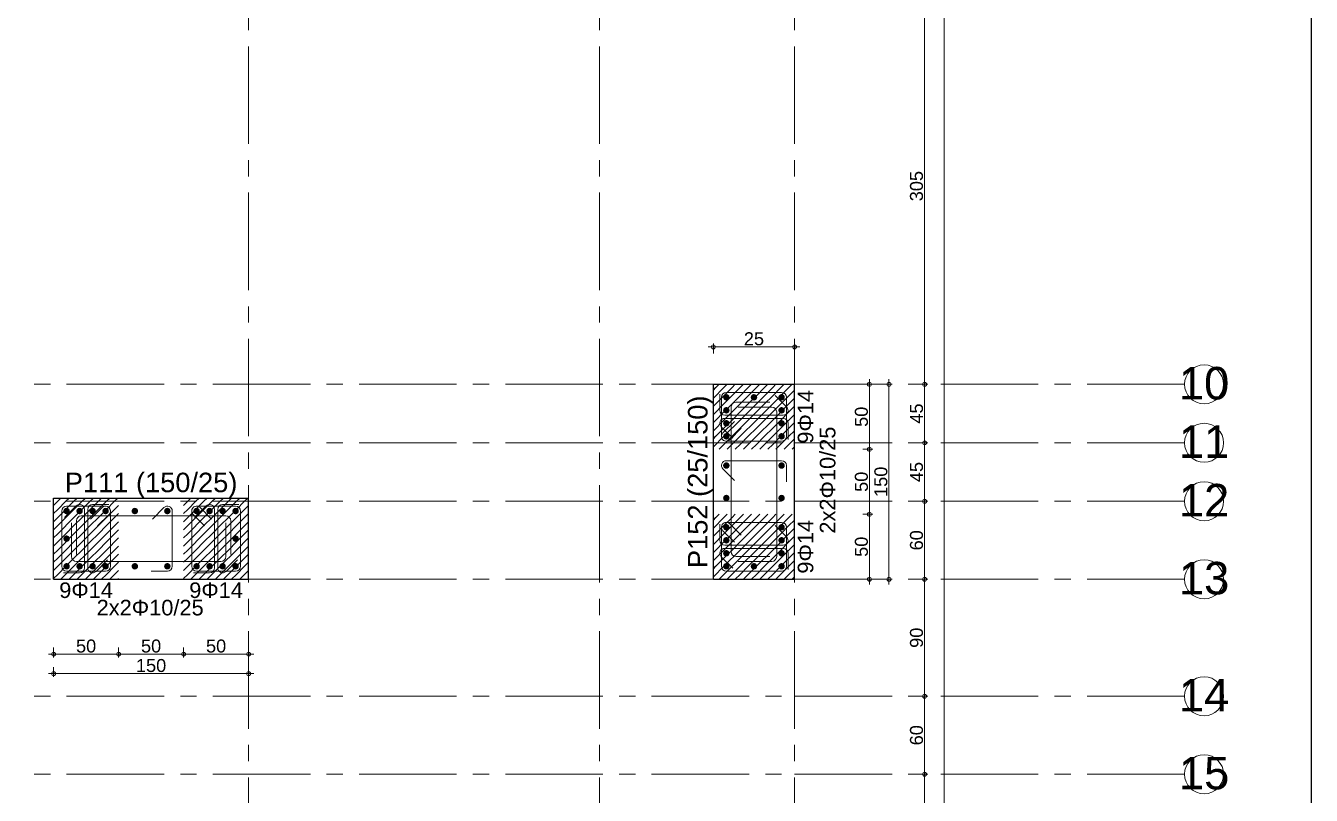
# Model space of a CAD drawing. Header units: millimetres. Extents: x 2232 to 85269, y -3593 to 5869.
# Drawn here: x 27405 to 28394, y 4461 to 5053 of the extents above; entities that cross this region are included whole.
import ezdxf

# ---------------------------------------------------------------- set-up
doc = ezdxf.new("R2010")
doc.units = ezdxf.units.MM
doc.linetypes.add('CENTER2', pattern=[112.5, 75, -12.5, 12.5, -12.5])
doc.linetypes.add('DASHDOT2', pattern=[12.7, 6.35, -3.175, 0, -3.175])
doc.layers.add('aks', color=251, linetype='DASHDOT2', lineweight=35)
for name, color, linetype in [('Donatı Yazısı', 7, 'Continuous'), ('Donatı Çizgisi', 7, 'Continuous'), ('Kolon', 7, 'Continuous'), ('Ölçülendirme', 7, 'Continuous')]:
    doc.layers.add(name, color=color, linetype=linetype)
doc.styles.add('arial_1_18', font='arial.ttf', dxfattribs={"height": 0.2})

# ---------------------------------------------------------------- blocks, each defined once
blk = doc.blocks.new('IDE999Entity6846')
at = {"layer": 'aks', "color": 250, "linetype": 'CENTER2', "lineweight": 5}
blk.add_lwpolyline([(15359.32, 200), (15359.32, 2530)], dxfattribs=at)
blk = doc.blocks.new('IDE999Entity6847')
at = {"layer": 'aks', "color": 250, "linetype": 'CENTER2', "lineweight": 5}
blk.add_lwpolyline([(15779.32, 200), (15779.32, 2530)], dxfattribs=at)
blk = doc.blocks.new('IDE999Entity6848')
at = {"layer": 'aks', "color": 250, "linetype": 'CENTER2', "lineweight": 5}
blk.add_lwpolyline([(15629.32, 200), (15629.32, 2530)], dxfattribs=at)

msp = doc.modelspace()

# ---------------------------------------------------------------- hatches: boundary and pattern name
at = {"layer": 'Donatı Çizgisi', "linetype": 'Continuous', "lineweight": 5}
h = msp.add_hatch(color=5, dxfattribs=at)
edge = h.paths.add_edge_path(flags=0)
edge.add_arc((27943.87, 4766.87), 2.5, 0, 360)
h = msp.add_hatch(color=5, dxfattribs=at)
edge = h.paths.add_edge_path(flags=0)
edge.add_arc((27965.12, 4766.87), 2.5, 0, 360)
h = msp.add_hatch(color=5, dxfattribs=at)
edge = h.paths.add_edge_path(flags=0)
edge.add_arc((27986.37, 4766.87), 2.5, 0, 360)
h = msp.add_hatch(color=5, dxfattribs=at)
edge = h.paths.add_edge_path(flags=0)
edge.add_arc((27943.87, 4756.87), 2.5, 0, 360)
h = msp.add_hatch(color=5, dxfattribs=at)
edge = h.paths.add_edge_path(flags=0)
edge.add_arc((27986.37, 4756.87), 2.5, 0, 360)
h = msp.add_hatch(color=5, dxfattribs=at)
edge = h.paths.add_edge_path(flags=0)
edge.add_arc((27943.87, 4746.87), 2.5, 0, 360)
h = msp.add_hatch(color=5, dxfattribs=at)
edge = h.paths.add_edge_path(flags=0)
edge.add_arc((27986.37, 4746.87), 2.5, 0, 360)
h = msp.add_hatch(color=5, dxfattribs=at)
edge = h.paths.add_edge_path(flags=0)
edge.add_arc((27943.87, 4736.87), 2.5, 0, 360)
h = msp.add_hatch(color=5, dxfattribs=at)
edge = h.paths.add_edge_path(flags=0)
edge.add_arc((27986.37, 4736.87), 2.5, 0, 360)
h = msp.add_hatch(color=5, dxfattribs=at)
edge = h.paths.add_edge_path(flags=0)
edge.add_arc((27943.87, 4714.37), 2.5, 0, 360)
h = msp.add_hatch(color=5, dxfattribs=at)
edge = h.paths.add_edge_path(flags=0)
edge.add_arc((27986.37, 4714.37), 2.5, 0, 360)
h = msp.add_hatch(color=5, dxfattribs=at)
edge = h.paths.add_edge_path(flags=0)
edge.add_arc((27943.87, 4689.37), 2.5, 0, 360)
h = msp.add_hatch(color=5, dxfattribs=at)
edge = h.paths.add_edge_path(flags=0)
edge.add_arc((27986.37, 4689.37), 2.5, 0, 360)
h = msp.add_hatch(color=5, dxfattribs=at)
edge = h.paths.add_edge_path(flags=0)
edge.add_arc((27436.37, 4679.37), 2.5, 0, 360)
h = msp.add_hatch(color=5, dxfattribs=at)
edge = h.paths.add_edge_path(flags=0)
edge.add_arc((27446.37, 4679.37), 2.5, 0, 360)
h = msp.add_hatch(color=5, dxfattribs=at)
edge = h.paths.add_edge_path(flags=0)
edge.add_arc((27456.37, 4679.37), 2.5, 0, 360)
h = msp.add_hatch(color=5, dxfattribs=at)
edge = h.paths.add_edge_path(flags=0)
edge.add_arc((27466.37, 4679.37), 2.5, 0, 360)
h = msp.add_hatch(color=5, dxfattribs=at)
edge = h.paths.add_edge_path(flags=0)
edge.add_arc((27488.87, 4679.37), 2.5, 0, 360)
h = msp.add_hatch(color=5, dxfattribs=at)
edge = h.paths.add_edge_path(flags=0)
edge.add_arc((27513.87, 4679.37), 2.5, 0, 360)
h = msp.add_hatch(color=5, dxfattribs=at)
edge = h.paths.add_edge_path(flags=0)
edge.add_arc((27536.37, 4679.37), 2.5, 0, 360)
h = msp.add_hatch(color=5, dxfattribs=at)
edge = h.paths.add_edge_path(flags=0)
edge.add_arc((27546.37, 4679.37), 2.5, 0, 360)
h = msp.add_hatch(color=5, dxfattribs=at)
edge = h.paths.add_edge_path(flags=0)
edge.add_arc((27556.37, 4679.37), 2.5, 0, 360)
h = msp.add_hatch(color=5, dxfattribs=at)
edge = h.paths.add_edge_path(flags=0)
edge.add_arc((27566.37, 4679.37), 2.5, 0, 360)
h = msp.add_hatch(color=5, dxfattribs=at)
edge = h.paths.add_edge_path(flags=0)
edge.add_arc((27943.87, 4666.87), 2.5, 0, 360)
h = msp.add_hatch(color=5, dxfattribs=at)
edge = h.paths.add_edge_path(flags=0)
edge.add_arc((27986.37, 4666.87), 2.5, 0, 360)
h = msp.add_hatch(color=5, dxfattribs=at)
edge = h.paths.add_edge_path(flags=0)
edge.add_arc((27436.37, 4658.12), 2.5, 0, 360)
h = msp.add_hatch(color=5, dxfattribs=at)
edge = h.paths.add_edge_path(flags=0)
edge.add_arc((27566.37, 4658.12), 2.5, 0, 360)
h = msp.add_hatch(color=5, dxfattribs=at)
edge = h.paths.add_edge_path(flags=0)
edge.add_arc((27943.87, 4656.87), 2.5, 0, 360)
h = msp.add_hatch(color=5, dxfattribs=at)
edge = h.paths.add_edge_path(flags=0)
edge.add_arc((27986.37, 4656.87), 2.5, 0, 360)
h = msp.add_hatch(color=5, dxfattribs=at)
edge = h.paths.add_edge_path(flags=0)
edge.add_arc((27943.87, 4646.87), 2.5, 0, 360)
h = msp.add_hatch(color=5, dxfattribs=at)
edge = h.paths.add_edge_path(flags=0)
edge.add_arc((27986.37, 4646.87), 2.5, 0, 360)
h = msp.add_hatch(color=5, dxfattribs=at)
edge = h.paths.add_edge_path(flags=0)
edge.add_arc((27436.37, 4636.87), 2.5, 0, 360)
h = msp.add_hatch(color=5, dxfattribs=at)
edge = h.paths.add_edge_path(flags=0)
edge.add_arc((27446.37, 4636.87), 2.5, 0, 360)
h = msp.add_hatch(color=5, dxfattribs=at)
edge = h.paths.add_edge_path(flags=0)
edge.add_arc((27456.37, 4636.87), 2.5, 0, 360)
h = msp.add_hatch(color=5, dxfattribs=at)
edge = h.paths.add_edge_path(flags=0)
edge.add_arc((27466.37, 4636.87), 2.5, 0, 360)
h = msp.add_hatch(color=5, dxfattribs=at)
edge = h.paths.add_edge_path(flags=0)
edge.add_arc((27488.87, 4636.87), 2.5, 0, 360)
h = msp.add_hatch(color=5, dxfattribs=at)
edge = h.paths.add_edge_path(flags=0)
edge.add_arc((27513.87, 4636.87), 2.5, 0, 360)
h = msp.add_hatch(color=5, dxfattribs=at)
edge = h.paths.add_edge_path(flags=0)
edge.add_arc((27536.37, 4636.87), 2.5, 0, 360)
h = msp.add_hatch(color=5, dxfattribs=at)
edge = h.paths.add_edge_path(flags=0)
edge.add_arc((27546.37, 4636.87), 2.5, 0, 360)
h = msp.add_hatch(color=5, dxfattribs=at)
edge = h.paths.add_edge_path(flags=0)
edge.add_arc((27556.37, 4636.87), 2.5, 0, 360)
h = msp.add_hatch(color=5, dxfattribs=at)
edge = h.paths.add_edge_path(flags=0)
edge.add_arc((27566.37, 4636.87), 2.5, 0, 360)
h = msp.add_hatch(color=5, dxfattribs=at)
edge = h.paths.add_edge_path(flags=0)
edge.add_arc((27943.87, 4636.87), 2.5, 0, 360)
h = msp.add_hatch(color=5, dxfattribs=at)
edge = h.paths.add_edge_path(flags=0)
edge.add_arc((27965.12, 4636.87), 2.5, 0, 360)
h = msp.add_hatch(color=5, dxfattribs=at)
edge = h.paths.add_edge_path(flags=0)
edge.add_arc((27986.37, 4636.87), 2.5, 0, 360)

# ---------------------------------------------------------------- linework, layer by layer
msp.add_line((28393.84, 5868.75), (28393.84, 1368.75))
at = {"layer": 'aks', "color": 250, "linetype": 'CENTER2', "lineweight": 5}
for points in [[(24736.37, 4776.87), (27996.37, 4776.87)], [(27996.37, 4776.87), (28296.37, 4776.87)], [(24736.37, 4731.87), (27996.37, 4731.87)], [(27996.37, 4731.87), (28296.37, 4731.87)], [(24736.37, 4686.87), (27996.37, 4686.87)], [(27996.37, 4686.87), (28296.37, 4686.87)], [(24736.37, 4626.87), (27996.37, 4626.87)], [(27996.37, 4626.87), (28296.37, 4626.87)], [(24736.37, 4536.87), (27996.37, 4536.87)], [(27996.37, 4536.87), (28296.37, 4536.87)], [(24736.37, 4476.87), (27996.37, 4476.87)], [(27996.37, 4476.87), (28296.37, 4476.87)]]:
    msp.add_lwpolyline(points, dxfattribs=at)
at = {"layer": 'aks', "color": 30, "linetype": 'Continuous', "lineweight": 5}
for centre in [(28311.37, 4776.87), (28311.37, 4731.87), (28311.37, 4686.87), (28311.37, 4626.87), (28311.37, 4536.87), (28311.37, 4476.87)]:
    msp.add_circle(centre, 15, dxfattribs=at)
at = {"layer": 'Donatı Çizgisi', "color": 1, "linetype": 'Continuous', "lineweight": 5}
for points in [[(27938.87, 4756.87), (27938.87, 4769.37)], [(27981.43, 4768.36), (27990.27, 4759.52)], [(27947.62, 4648.12), (27947.62, 4759.37)], [(27951.37, 4763.12), (27977.37, 4763.12)], [(27978.87, 4759.37), (27952.87, 4759.37)], [(27987.62, 4753.12), (27942.62, 4753.12)], [(27942.62, 4750.62), (27987.62, 4750.62)], [(27982.62, 4644.37), (27982.62, 4755.62)], [(27991.37, 4746.87), (27991.37, 4734.37)], [(27948.8, 4735.38), (27939.96, 4744.22)], [(27943.87, 4718.12), (27986.37, 4718.12)], [(27950.05, 4702.88), (27941.21, 4711.72)], [(27990.12, 4714.37), (27990.12, 4701.87)], [(27434.87, 4674.43), (27443.71, 4683.27)], [(27450.12, 4680.62), (27450.12, 4635.62)], [(27452.62, 4635.62), (27452.62, 4680.62)], [(27456.37, 4684.37), (27468.87, 4684.37)], [(27502.37, 4673.18), (27511.21, 4682.02)], [(27517.62, 4679.37), (27517.62, 4636.87)], [(27534.87, 4674.43), (27543.71, 4683.27)], [(27550.12, 4680.62), (27550.12, 4635.62)], [(27552.62, 4635.62), (27552.62, 4680.62)], [(27556.37, 4684.37), (27568.87, 4684.37)], [(27440.12, 4670.37), (27440.12, 4644.37)], [(27443.87, 4645.87), (27443.87, 4671.87)], [(27447.62, 4675.62), (27558.87, 4675.62)], [(27558.87, 4644.37), (27558.87, 4670.37)], [(27562.62, 4671.87), (27562.62, 4645.87)], [(27938.87, 4656.87), (27938.87, 4669.37)], [(27981.43, 4668.36), (27990.27, 4659.52)], [(27987.62, 4653.12), (27942.62, 4653.12)], [(27942.62, 4650.62), (27987.62, 4650.62)], [(27443.87, 4640.62), (27555.12, 4640.62)], [(27467.86, 4641.8), (27459.02, 4632.97)], [(27567.86, 4641.8), (27559.02, 4632.97)], [(27948.8, 4635.38), (27939.96, 4644.22)], [(27977.37, 4644.37), (27951.37, 4644.37)], [(27952.87, 4640.62), (27978.87, 4640.62)], [(27991.37, 4646.87), (27991.37, 4634.37)], [(27446.37, 4631.87), (27433.87, 4631.87)], [(27513.87, 4633.12), (27501.37, 4633.12)], [(27546.37, 4631.87), (27533.87, 4631.87)]]:
    msp.add_lwpolyline(points, dxfattribs=at)
at = {"layer": 'Donatı Çizgisi', "color": 5, "linetype": 'Continuous', "lineweight": 5}
for points in [[(27940.12, 4736.87), (27940.12, 4766.87)], [(27943.87, 4770.62), (27986.37, 4770.62)], [(27990.12, 4766.87), (27990.12, 4736.87)], [(27941.21, 4739.52), (27950.05, 4748.36)], [(27955.36, 4743.05), (27946.52, 4734.22)], [(27986.37, 4733.12), (27943.87, 4733.12)], [(27432.62, 4679.37), (27432.62, 4636.87)], [(27466.37, 4683.12), (27436.37, 4683.12)], [(27463.71, 4682.02), (27454.87, 4673.18)], [(27470.12, 4636.87), (27470.12, 4679.37)], [(27532.62, 4636.87), (27532.62, 4679.37)], [(27536.37, 4683.12), (27566.37, 4683.12)], [(27539.02, 4682.02), (27547.86, 4673.18)], [(27570.12, 4679.37), (27570.12, 4636.87)], [(27460.18, 4667.88), (27469.02, 4676.72)], [(27542.55, 4667.88), (27533.71, 4676.72)], [(27986.37, 4670.62), (27943.87, 4670.62)], [(27955.36, 4660.68), (27946.52, 4669.52)], [(27940.12, 4666.87), (27940.12, 4636.87)], [(27941.21, 4664.22), (27950.05, 4655.38)], [(27990.12, 4636.87), (27990.12, 4666.87)], [(27436.37, 4633.12), (27466.37, 4633.12)], [(27566.37, 4633.12), (27536.37, 4633.12)], [(27943.87, 4633.12), (27986.37, 4633.12)]]:
    msp.add_lwpolyline(points, dxfattribs=at)
for centre, start, end in [((27943.87, 4766.87), 90, 180), ((27986.37, 4766.87), 0, 90), ((27943.87, 4736.87), 135, 270), ((27943.87, 4736.87), 180, 315), ((27986.37, 4736.87), 270, 0), ((27436.37, 4679.37), 90, 180), ((27466.37, 4679.37), 0, 135), ((27466.37, 4679.37), 315, 90), ((27536.37, 4679.37), 90, 225), ((27536.37, 4679.37), 45, 180), ((27566.37, 4679.37), 0, 90), ((27943.87, 4666.87), 45, 180), ((27943.87, 4666.87), 90, 225), ((27986.37, 4666.87), 0, 90), ((27436.37, 4636.87), 180, 270), ((27466.37, 4636.87), 270, 0), ((27536.37, 4636.87), 180, 270), ((27566.37, 4636.87), 270, 0), ((27943.87, 4636.87), 180, 270), ((27986.37, 4636.87), 270, 0)]:
    msp.add_arc(centre, 3.75, start, end, dxfattribs=at)
at = {"layer": 'Donatı Çizgisi', "color": 1, "linetype": 'Continuous', "lineweight": 5}
for centre, start, end in [((27942.62, 4756.87), 180, 270), ((27951.37, 4759.37), 90, 180), ((27978.87, 4755.62), 0, 90), ((27987.62, 4756.87), 270, 45), ((27942.62, 4746.87), 90, 225), ((27987.62, 4746.87), 0, 90), ((27943.87, 4714.37), 90, 225), ((27986.37, 4714.37), 0, 90), ((27446.37, 4680.62), 0, 135), ((27456.37, 4680.62), 90, 180), ((27513.87, 4679.37), 0, 135), ((27546.37, 4680.62), 0, 135), ((27556.37, 4680.62), 90, 180), ((27447.62, 4671.87), 90, 180), ((27558.87, 4671.87), 0, 90), ((27987.62, 4656.87), 270, 45), ((27942.62, 4656.87), 180, 270), ((27942.62, 4646.87), 90, 225), ((27951.37, 4648.12), 180, 270), ((27987.62, 4646.87), 0, 90), ((27443.87, 4644.37), 180, 270), ((27555.12, 4644.37), 270, 0), ((27978.87, 4644.37), 270, 0), ((27446.37, 4635.62), 270, 0), ((27456.37, 4635.62), 180, 315), ((27513.87, 4636.87), 270, 0), ((27546.37, 4635.62), 270, 0), ((27556.37, 4635.62), 180, 315)]:
    msp.add_arc(centre, 3.75, start, end, dxfattribs=at)
at = {"layer": 'Kolon', "color": 33, "linetype": 'Continuous', "lineweight": -3}
for points in [[(27933.87, 4626.87), (27933.87, 4776.87)], [(27933.87, 4776.87), (27996.37, 4776.87)], [(27996.37, 4626.87), (27996.37, 4776.87)], [(27426.37, 4689.37), (27576.37, 4689.37)], [(27426.37, 4626.87), (27426.37, 4689.37)], [(27576.37, 4626.87), (27576.37, 4689.37)], [(27426.37, 4626.87), (27576.37, 4626.87)], [(27933.87, 4626.87), (27996.37, 4626.87)]]:
    msp.add_lwpolyline(points, dxfattribs=at)
at = {"layer": 'Kolon', "color": 251, "linetype": 'Continuous', "lineweight": -3}
for points in [[(27935.79, 4774.37), (27938.29, 4776.87)], [(27942.04, 4774.37), (27944.54, 4776.87)], [(27948.29, 4774.37), (27950.79, 4776.87)], [(27954.54, 4774.37), (27957.04, 4776.87)], [(27960.79, 4774.37), (27963.29, 4776.87)], [(27967.04, 4774.37), (27969.54, 4776.87)], [(27973.29, 4774.37), (27975.79, 4776.87)], [(27979.54, 4774.37), (27982.04, 4776.87)], [(27985.79, 4774.37), (27988.29, 4776.87)], [(27992.04, 4774.37), (27994.54, 4776.87)], [(27933.87, 4766.19), (27942.04, 4774.37)], [(27933.87, 4772.44), (27935.79, 4774.37)], [(27935.79, 4761.87), (27942.04, 4768.12)], [(27942.04, 4761.87), (27954.54, 4774.37)], [(27942.04, 4768.12), (27948.29, 4774.37)], [(27948.29, 4761.87), (27954.54, 4768.12)], [(27954.54, 4761.87), (27967.04, 4774.37)], [(27954.54, 4768.12), (27960.79, 4774.37)], [(27960.79, 4761.87), (27967.04, 4768.12)], [(27967.04, 4761.87), (27979.54, 4774.37)], [(27967.04, 4768.12), (27973.29, 4774.37)], [(27973.29, 4761.87), (27979.54, 4768.12)], [(27979.54, 4761.87), (27992.04, 4774.37)], [(27979.54, 4768.12), (27985.79, 4774.37)], [(27985.79, 4761.87), (27992.04, 4768.12)], [(27992.04, 4768.12), (27996.37, 4772.44)], [(27933.87, 4753.69), (27942.04, 4761.87)], [(27933.87, 4759.94), (27935.79, 4761.87)], [(27942.04, 4749.37), (27954.54, 4761.87)], [(27942.04, 4755.62), (27948.29, 4761.87)], [(27954.54, 4749.37), (27967.04, 4761.87)], [(27954.54, 4755.62), (27960.79, 4761.87)], [(27967.04, 4749.37), (27979.54, 4761.87)], [(27967.04, 4755.62), (27973.29, 4761.87)], [(27979.54, 4749.37), (27992.04, 4761.87)], [(27979.54, 4755.62), (27985.79, 4761.87)], [(27992.04, 4761.87), (27996.37, 4766.19)], [(27992.04, 4755.62), (27996.37, 4759.94)], [(27933.87, 4741.19), (27942.04, 4749.37)], [(27933.87, 4747.44), (27935.79, 4749.37)], [(27935.79, 4749.37), (27942.04, 4755.62)], [(27942.04, 4736.87), (27954.54, 4749.37)], [(27942.04, 4743.12), (27948.29, 4749.37)], [(27948.29, 4749.37), (27954.54, 4755.62)], [(27954.54, 4736.87), (27967.04, 4749.37)], [(27954.54, 4743.12), (27960.79, 4749.37)], [(27960.79, 4749.37), (27967.04, 4755.62)], [(27967.04, 4736.87), (27979.54, 4749.37)], [(27967.04, 4743.12), (27973.29, 4749.37)], [(27973.29, 4749.37), (27979.54, 4755.62)], [(27979.54, 4736.87), (27992.04, 4749.37)], [(27979.54, 4743.12), (27985.79, 4749.37)], [(27985.79, 4749.37), (27992.04, 4755.62)], [(27992.04, 4749.37), (27996.37, 4753.69)], [(27992.04, 4743.12), (27996.37, 4747.44)], [(27935.79, 4736.87), (27942.04, 4743.12)], [(27948.29, 4736.87), (27954.54, 4743.12)], [(27960.79, 4736.87), (27967.04, 4743.12)], [(27973.29, 4736.87), (27979.54, 4743.12)], [(27985.79, 4736.87), (27992.04, 4743.12)], [(27992.04, 4736.87), (27996.37, 4741.19)], [(27933.87, 4728.69), (27942.04, 4736.87)], [(27933.87, 4734.94), (27935.79, 4736.87)], [(27938.29, 4726.87), (27942.04, 4730.62)], [(27942.04, 4730.62), (27948.29, 4736.87)], [(27944.54, 4726.87), (27954.54, 4736.87)], [(27950.79, 4726.87), (27954.54, 4730.62)], [(27954.54, 4730.62), (27960.79, 4736.87)], [(27957.04, 4726.87), (27967.04, 4736.87)], [(27963.29, 4726.87), (27967.04, 4730.62)], [(27967.04, 4730.62), (27973.29, 4736.87)], [(27969.54, 4726.87), (27979.54, 4736.87)], [(27975.79, 4726.87), (27979.54, 4730.62)], [(27979.54, 4730.62), (27985.79, 4736.87)], [(27982.04, 4726.87), (27992.04, 4736.87)], [(27988.29, 4726.87), (27992.04, 4730.62)], [(27992.04, 4730.62), (27996.37, 4734.94)], [(27994.54, 4726.87), (27996.37, 4728.69)], [(27429.54, 4686.87), (27432.04, 4689.37)], [(27435.79, 4686.87), (27438.29, 4689.37)], [(27442.04, 4686.87), (27444.54, 4689.37)], [(27448.29, 4686.87), (27450.79, 4689.37)], [(27454.54, 4686.87), (27457.04, 4689.37)], [(27460.79, 4686.87), (27463.29, 4689.37)], [(27467.04, 4686.87), (27469.54, 4689.37)], [(27473.29, 4686.87), (27475.79, 4689.37)], [(27529.54, 4686.87), (27532.04, 4689.37)], [(27535.79, 4686.87), (27538.29, 4689.37)], [(27542.04, 4686.87), (27544.54, 4689.37)], [(27548.29, 4686.87), (27550.79, 4689.37)], [(27554.54, 4686.87), (27557.04, 4689.37)], [(27560.79, 4686.87), (27563.29, 4689.37)], [(27567.04, 4686.87), (27569.54, 4689.37)], [(27573.29, 4686.87), (27575.79, 4689.37)], [(27426.37, 4683.69), (27429.54, 4686.87)], [(27426.37, 4677.44), (27429.54, 4680.62)], [(27429.54, 4674.37), (27442.04, 4686.87)], [(27429.54, 4680.62), (27435.79, 4686.87)], [(27435.79, 4674.37), (27442.04, 4680.62)], [(27442.04, 4674.37), (27454.54, 4686.87)], [(27442.04, 4680.62), (27448.29, 4686.87)], [(27448.29, 4674.37), (27454.54, 4680.62)], [(27454.54, 4674.37), (27467.04, 4686.87)], [(27454.54, 4680.62), (27460.79, 4686.87)], [(27460.79, 4674.37), (27467.04, 4680.62)], [(27467.04, 4680.62), (27473.29, 4686.87)], [(27467.04, 4674.37), (27476.37, 4683.69)], [(27526.37, 4683.69), (27529.54, 4686.87)], [(27526.37, 4677.44), (27529.54, 4680.62)], [(27529.54, 4674.37), (27542.04, 4686.87)], [(27529.54, 4680.62), (27535.79, 4686.87)], [(27535.79, 4674.37), (27542.04, 4680.62)], [(27542.04, 4674.37), (27554.54, 4686.87)], [(27542.04, 4680.62), (27548.29, 4686.87)], [(27548.29, 4674.37), (27554.54, 4680.62)], [(27554.54, 4674.37), (27567.04, 4686.87)], [(27554.54, 4680.62), (27560.79, 4686.87)], [(27560.79, 4674.37), (27567.04, 4680.62)], [(27567.04, 4680.62), (27573.29, 4686.87)], [(27567.04, 4674.37), (27576.37, 4683.69)], [(27426.37, 4671.19), (27429.54, 4674.37)], [(27426.37, 4664.94), (27429.54, 4668.12)], [(27429.54, 4661.87), (27442.04, 4674.37)], [(27429.54, 4668.12), (27435.79, 4674.37)], [(27435.79, 4661.87), (27442.04, 4668.12)], [(27442.04, 4661.87), (27454.54, 4674.37)], [(27442.04, 4668.12), (27448.29, 4674.37)], [(27448.29, 4661.87), (27454.54, 4668.12)], [(27454.54, 4661.87), (27467.04, 4674.37)], [(27454.54, 4668.12), (27460.79, 4674.37)], [(27460.79, 4661.87), (27467.04, 4668.12)], [(27467.04, 4668.12), (27473.29, 4674.37)], [(27467.04, 4661.87), (27476.37, 4671.19)], [(27473.29, 4674.37), (27476.37, 4677.44)], [(27526.37, 4671.19), (27529.54, 4674.37)], [(27526.37, 4664.94), (27529.54, 4668.12)], [(27529.54, 4661.87), (27542.04, 4674.37)], [(27529.54, 4668.12), (27535.79, 4674.37)], [(27535.79, 4661.87), (27542.04, 4668.12)], [(27542.04, 4661.87), (27554.54, 4674.37)], [(27542.04, 4668.12), (27548.29, 4674.37)], [(27548.29, 4661.87), (27554.54, 4668.12)], [(27554.54, 4661.87), (27567.04, 4674.37)], [(27554.54, 4668.12), (27560.79, 4674.37)], [(27560.79, 4661.87), (27567.04, 4668.12)], [(27567.04, 4668.12), (27573.29, 4674.37)], [(27567.04, 4661.87), (27576.37, 4671.19)], [(27573.29, 4674.37), (27576.37, 4677.44)], [(27933.87, 4666.19), (27942.04, 4674.37)], [(27933.87, 4672.44), (27935.79, 4674.37)], [(27935.79, 4674.37), (27938.29, 4676.87)], [(27935.79, 4661.87), (27942.04, 4668.12)], [(27942.04, 4674.37), (27944.54, 4676.87)], [(27942.04, 4661.87), (27954.54, 4674.37)], [(27942.04, 4668.12), (27948.29, 4674.37)], [(27948.29, 4674.37), (27950.79, 4676.87)], [(27948.29, 4661.87), (27954.54, 4668.12)], [(27954.54, 4674.37), (27957.04, 4676.87)], [(27954.54, 4661.87), (27967.04, 4674.37)], [(27954.54, 4668.12), (27960.79, 4674.37)], [(27960.79, 4674.37), (27963.29, 4676.87)], [(27960.79, 4661.87), (27967.04, 4668.12)], [(27967.04, 4674.37), (27969.54, 4676.87)], [(27967.04, 4661.87), (27979.54, 4674.37)], [(27967.04, 4668.12), (27973.29, 4674.37)], [(27973.29, 4674.37), (27975.79, 4676.87)], [(27973.29, 4661.87), (27979.54, 4668.12)], [(27979.54, 4674.37), (27982.04, 4676.87)], [(27979.54, 4661.87), (27992.04, 4674.37)], [(27979.54, 4668.12), (27985.79, 4674.37)], [(27985.79, 4674.37), (27988.29, 4676.87)], [(27985.79, 4661.87), (27992.04, 4668.12)], [(27992.04, 4674.37), (27994.54, 4676.87)], [(27992.04, 4668.12), (27996.37, 4672.44)], [(27426.37, 4658.69), (27429.54, 4661.87)], [(27429.54, 4649.37), (27442.04, 4661.87)], [(27429.54, 4655.62), (27435.79, 4661.87)], [(27442.04, 4649.37), (27454.54, 4661.87)], [(27442.04, 4655.62), (27448.29, 4661.87)], [(27454.54, 4649.37), (27467.04, 4661.87)], [(27454.54, 4655.62), (27460.79, 4661.87)], [(27467.04, 4655.62), (27473.29, 4661.87)], [(27467.04, 4649.37), (27476.37, 4658.69)], [(27473.29, 4661.87), (27476.37, 4664.94)], [(27526.37, 4658.69), (27529.54, 4661.87)], [(27529.54, 4649.37), (27542.04, 4661.87)], [(27529.54, 4655.62), (27535.79, 4661.87)], [(27542.04, 4649.37), (27554.54, 4661.87)], [(27542.04, 4655.62), (27548.29, 4661.87)], [(27554.54, 4649.37), (27567.04, 4661.87)], [(27554.54, 4655.62), (27560.79, 4661.87)], [(27567.04, 4655.62), (27573.29, 4661.87)], [(27567.04, 4649.37), (27576.37, 4658.69)], [(27573.29, 4661.87), (27576.37, 4664.94)], [(27933.87, 4653.69), (27942.04, 4661.87)], [(27933.87, 4659.94), (27935.79, 4661.87)], [(27942.04, 4649.37), (27954.54, 4661.87)], [(27942.04, 4655.62), (27948.29, 4661.87)], [(27954.54, 4649.37), (27967.04, 4661.87)], [(27954.54, 4655.62), (27960.79, 4661.87)], [(27967.04, 4649.37), (27979.54, 4661.87)], [(27967.04, 4655.62), (27973.29, 4661.87)], [(27979.54, 4649.37), (27992.04, 4661.87)], [(27979.54, 4655.62), (27985.79, 4661.87)], [(27992.04, 4661.87), (27996.37, 4666.19)], [(27992.04, 4655.62), (27996.37, 4659.94)], [(27426.37, 4652.44), (27429.54, 4655.62)], [(27426.37, 4646.19), (27429.54, 4649.37)], [(27429.54, 4636.87), (27442.04, 4649.37)], [(27429.54, 4643.12), (27435.79, 4649.37)], [(27435.79, 4649.37), (27442.04, 4655.62)], [(27442.04, 4636.87), (27454.54, 4649.37)], [(27442.04, 4643.12), (27448.29, 4649.37)], [(27448.29, 4649.37), (27454.54, 4655.62)], [(27454.54, 4636.87), (27467.04, 4649.37)], [(27454.54, 4643.12), (27460.79, 4649.37)], [(27460.79, 4649.37), (27467.04, 4655.62)], [(27467.04, 4643.12), (27473.29, 4649.37)], [(27473.29, 4649.37), (27476.37, 4652.44)], [(27526.37, 4652.44), (27529.54, 4655.62)], [(27526.37, 4646.19), (27529.54, 4649.37)], [(27529.54, 4636.87), (27542.04, 4649.37)], [(27529.54, 4643.12), (27535.79, 4649.37)], [(27535.79, 4649.37), (27542.04, 4655.62)], [(27542.04, 4636.87), (27554.54, 4649.37)], [(27542.04, 4643.12), (27548.29, 4649.37)], [(27548.29, 4649.37), (27554.54, 4655.62)], [(27554.54, 4636.87), (27567.04, 4649.37)], [(27554.54, 4643.12), (27560.79, 4649.37)], [(27560.79, 4649.37), (27567.04, 4655.62)], [(27567.04, 4643.12), (27573.29, 4649.37)], [(27573.29, 4649.37), (27576.37, 4652.44)], [(27933.87, 4641.19), (27942.04, 4649.37)], [(27933.87, 4647.44), (27935.79, 4649.37)], [(27935.79, 4649.37), (27942.04, 4655.62)], [(27942.04, 4636.87), (27954.54, 4649.37)], [(27942.04, 4643.12), (27948.29, 4649.37)], [(27948.29, 4649.37), (27954.54, 4655.62)], [(27954.54, 4636.87), (27967.04, 4649.37)], [(27954.54, 4643.12), (27960.79, 4649.37)], [(27960.79, 4649.37), (27967.04, 4655.62)], [(27967.04, 4636.87), (27979.54, 4649.37)], [(27967.04, 4643.12), (27973.29, 4649.37)], [(27973.29, 4649.37), (27979.54, 4655.62)], [(27979.54, 4636.87), (27992.04, 4649.37)], [(27979.54, 4643.12), (27985.79, 4649.37)], [(27985.79, 4649.37), (27992.04, 4655.62)], [(27992.04, 4649.37), (27996.37, 4653.69)], [(27426.37, 4639.94), (27429.54, 4643.12)], [(27435.79, 4636.87), (27442.04, 4643.12)], [(27448.29, 4636.87), (27454.54, 4643.12)], [(27460.79, 4636.87), (27467.04, 4643.12)], [(27467.04, 4636.87), (27476.37, 4646.19)], [(27473.29, 4636.87), (27476.37, 4639.94)], [(27526.37, 4639.94), (27529.54, 4643.12)], [(27535.79, 4636.87), (27542.04, 4643.12)], [(27548.29, 4636.87), (27554.54, 4643.12)], [(27560.79, 4636.87), (27567.04, 4643.12)], [(27567.04, 4636.87), (27576.37, 4646.19)], [(27573.29, 4636.87), (27576.37, 4639.94)], [(27935.79, 4636.87), (27942.04, 4643.12)], [(27948.29, 4636.87), (27954.54, 4643.12)], [(27960.79, 4636.87), (27967.04, 4643.12)], [(27973.29, 4636.87), (27979.54, 4643.12)], [(27985.79, 4636.87), (27992.04, 4643.12)], [(27992.04, 4643.12), (27996.37, 4647.44)], [(27992.04, 4636.87), (27996.37, 4641.19)], [(27426.37, 4633.69), (27429.54, 4636.87)], [(27426.37, 4627.44), (27429.54, 4630.62)], [(27429.54, 4630.62), (27435.79, 4636.87)], [(27432.04, 4626.87), (27442.04, 4636.87)], [(27438.29, 4626.87), (27442.04, 4630.62)], [(27442.04, 4630.62), (27448.29, 4636.87)], [(27444.54, 4626.87), (27454.54, 4636.87)], [(27450.79, 4626.87), (27454.54, 4630.62)], [(27454.54, 4630.62), (27460.79, 4636.87)], [(27457.04, 4626.87), (27467.04, 4636.87)], [(27463.29, 4626.87), (27467.04, 4630.62)], [(27467.04, 4630.62), (27473.29, 4636.87)], [(27469.54, 4626.87), (27476.37, 4633.69)], [(27526.37, 4633.69), (27529.54, 4636.87)], [(27526.37, 4627.44), (27529.54, 4630.62)], [(27529.54, 4630.62), (27535.79, 4636.87)], [(27532.04, 4626.87), (27542.04, 4636.87)], [(27538.29, 4626.87), (27542.04, 4630.62)], [(27542.04, 4630.62), (27548.29, 4636.87)], [(27544.54, 4626.87), (27554.54, 4636.87)], [(27550.79, 4626.87), (27554.54, 4630.62)], [(27554.54, 4630.62), (27560.79, 4636.87)], [(27557.04, 4626.87), (27567.04, 4636.87)], [(27563.29, 4626.87), (27567.04, 4630.62)], [(27567.04, 4630.62), (27573.29, 4636.87)], [(27569.54, 4626.87), (27576.37, 4633.69)], [(27933.87, 4628.69), (27942.04, 4636.87)], [(27933.87, 4634.94), (27935.79, 4636.87)], [(27938.29, 4626.87), (27942.04, 4630.62)], [(27942.04, 4630.62), (27948.29, 4636.87)], [(27944.54, 4626.87), (27954.54, 4636.87)], [(27950.79, 4626.87), (27954.54, 4630.62)], [(27954.54, 4630.62), (27960.79, 4636.87)], [(27957.04, 4626.87), (27967.04, 4636.87)], [(27963.29, 4626.87), (27967.04, 4630.62)], [(27967.04, 4630.62), (27973.29, 4636.87)], [(27969.54, 4626.87), (27979.54, 4636.87)], [(27975.79, 4626.87), (27979.54, 4630.62)], [(27979.54, 4630.62), (27985.79, 4636.87)], [(27982.04, 4626.87), (27992.04, 4636.87)], [(27988.29, 4626.87), (27992.04, 4630.62)], [(27992.04, 4630.62), (27996.37, 4634.94)], [(27994.54, 4626.87), (27996.37, 4628.69)], [(27475.79, 4626.87), (27476.37, 4627.44)], [(27575.79, 4626.87), (27576.37, 4627.44)]]:
    msp.add_lwpolyline(points, dxfattribs=at)
at = {"layer": 'Ölçülendirme', "color": 5, "linetype": 'Continuous', "lineweight": 5}
for points in [[(28096.37, 3157.87), (28096.37, 5495.87)], [(28111.37, 3157.87), (28111.37, 5495.87)], [(27933.87, 4800.67), (27933.87, 4808.17)], [(27996.37, 4800.67), (27996.37, 4808.17)], [(28000.37, 4805.67), (27929.87, 4805.67)], [(28048.97, 4776.87), (28056.47, 4776.87)], [(28053.97, 4622.87), (28053.97, 4780.87)], [(28063.97, 4776.87), (28071.47, 4776.87)], [(28068.97, 4622.87), (28068.97, 4780.87)], [(28091.37, 4776.87), (28098.87, 4776.87)], [(28091.37, 4731.87), (28098.87, 4731.87)], [(28048.97, 4726.87), (28056.47, 4726.87)], [(28091.37, 4686.87), (28098.87, 4686.87)], [(28048.97, 4676.87), (28056.47, 4676.87)], [(28048.97, 4626.87), (28056.47, 4626.87)], [(28063.97, 4626.87), (28071.47, 4626.87)], [(28091.37, 4626.87), (28098.87, 4626.87)], [(27422.37, 4569.27), (27580.37, 4569.27)], [(27426.37, 4574.27), (27426.37, 4566.77)], [(27476.37, 4574.27), (27476.37, 4566.77)], [(27526.37, 4574.27), (27526.37, 4566.77)], [(27576.37, 4574.27), (27576.37, 4566.77)], [(27426.37, 4559.27), (27426.37, 4551.77)], [(27576.37, 4559.27), (27576.37, 4551.77)], [(27422.37, 4554.27), (27580.37, 4554.27)], [(28091.37, 4536.87), (28098.87, 4536.87)], [(28091.37, 4476.87), (28098.87, 4476.87)]]:
    msp.add_lwpolyline(points, dxfattribs=at)
for centre in [(27933.87, 4805.67), (27996.37, 4805.67), (28053.97, 4776.87), (28068.97, 4776.87), (28096.37, 4776.87), (28053.97, 4726.87), (28096.37, 4731.87), (28096.37, 4686.87), (28053.97, 4676.87), (28053.97, 4626.87), (28068.97, 4626.87), (28096.37, 4626.87), (27426.37, 4569.27), (27476.37, 4569.27), (27526.37, 4569.27), (27576.37, 4569.27), (27426.37, 4554.27), (27576.37, 4554.27), (28096.37, 4536.87), (28096.37, 4476.87)]:
    msp.add_circle(centre, 1.5, dxfattribs=at)

# ---------------------------------------------------------------- block references
at = {"layer": 'aks'}
for name in ['IDE999Entity6846', 'IDE999Entity6848', 'IDE999Entity6847']:
    msp.add_blockref(name, (12217.04, 2961.87), dxfattribs=at)

# ---------------------------------------------------------------- texts
at = {"layer": 'aks', "color": 1, "linetype": 'Continuous', "lineweight": 5, "style": 'arial_1_18'}
for s, p in [('10', (28291.94, 4765.24)), ('11', (28291.94, 4720.24)), ('12', (28291.94, 4675.24)), ('13', (28291.94, 4615.24)), ('14', (28291.94, 4525.24)), ('15', (28291.94, 4465.24))]:
    msp.add_text(s, height=25, dxfattribs=at).set_placement(p)
at = {"layer": 'Donatı Yazısı', "color": 1, "linetype": 'Continuous', "lineweight": 5, "style": 'arial_1_18'}
for s, p in [('9Φ14', (28010.77, 4731.2)), ('2x2Φ10/25', (28027.75, 4662)), ('9Φ14', (28010.77, 4631.2))]:
    msp.add_text(s, height=12, rotation=90, dxfattribs=at).set_placement(p)
for s, p in [('9Φ14', (27430.7, 4612.47)), ('9Φ14', (27530.7, 4612.47)), ('2x2Φ10/25', (27459.48, 4599.08))]:
    msp.add_text(s, height=12, dxfattribs=at).set_placement(p)
at = {"layer": 'Kolon', "color": 1, "linetype": 'Continuous', "lineweight": 5, "style": 'arial_1_18'}
msp.add_text('P152 (25/150)', height=15, rotation=90, dxfattribs=at).set_placement((27929.37, 4635.47))
msp.add_text('P111 (150/25)', height=15, dxfattribs=at).set_placement((27434.97, 4693.87))
at = {"layer": 'Ölçülendirme', "color": 5, "linetype": 'Continuous', "lineweight": 5, "style": 'arial_1_18'}
for s, p in [('305', (28095.12, 4917.71)), ('50', (28052.72, 4744.1)), ('45', (28095.12, 4746.6)), ('50', (28052.72, 4694.1)), ('150', (28067.72, 4690.21)), ('45', (28095.12, 4701.6)), ('50', (28052.72, 4644.1)), ('60', (28095.12, 4649.1)), ('90', (28095.12, 4574.1)), ('60', (28095.12, 4499.1))]:
    msp.add_text(s, height=10, rotation=90, dxfattribs=at).set_placement(p)
for s, p in [('25', (27957.35, 4806.92)), ('50', (27443.6, 4570.52)), ('50', (27493.6, 4570.52)), ('50', (27543.6, 4570.52)), ('150', (27489.71, 4555.52))]:
    msp.add_text(s, height=10, dxfattribs=at).set_placement(p)

doc.saveas('drawing.dxf')
